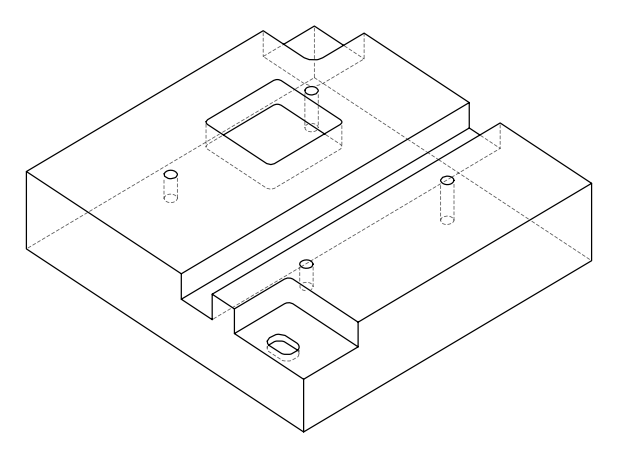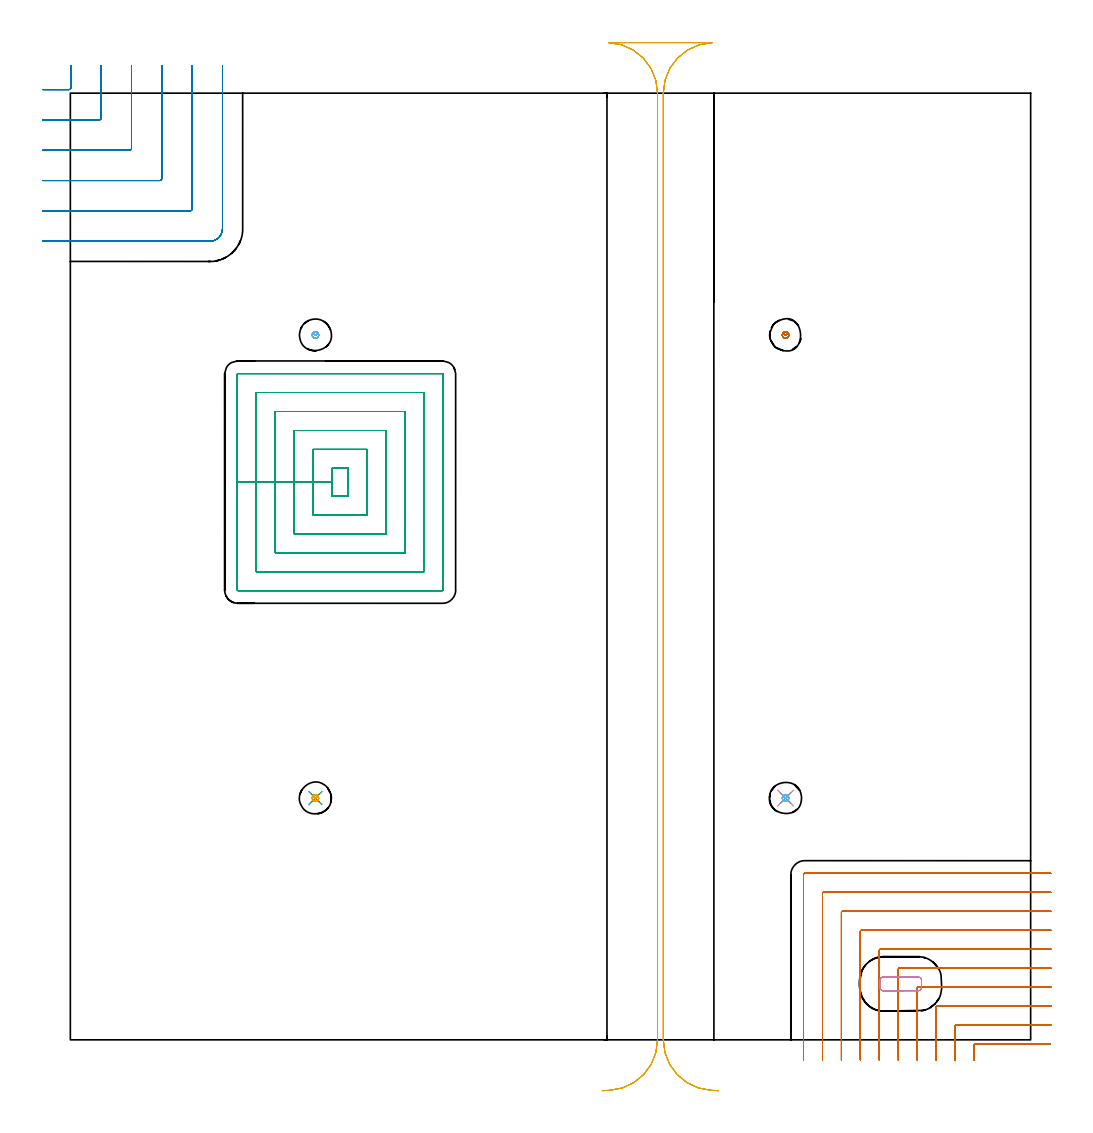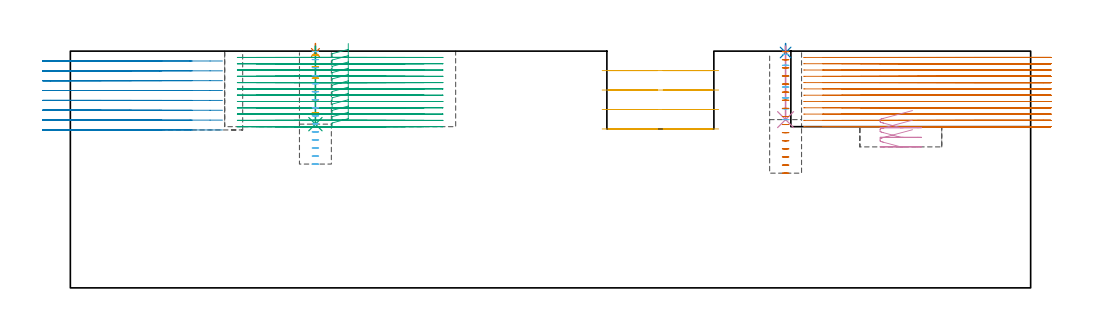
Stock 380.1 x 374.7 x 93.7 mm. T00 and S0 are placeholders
(PLAN: 13 operations, 7 tool changes, 75.9 min)
(1 SPOT_DRILL | STEP1POCKET | NXT0321_9005460120000 | 0.03 min | 2 mm3)
(2 SPOT_DRILL_1 | STEP1POCKET_1 | NXT0321_9005460120000 | 0.03 min | 3 mm3)
(3 DRILL_BLIND_HOLE_INTO_CENTER | STEP1POCKET | NXT0301_087 | 0.13 min | 2892 mm3)
(4 DRILL_BLIND_HOLE_INTO_CENTER_1 | STEP1POCKET_1 | NXT0301_087 | 0.12 min | 2704 mm3)
(5 MILL_ROUGH_BLIND_HOLE_CONTOUR | STEP1POCKET | NXT0201_010 | Spiral | 0.35 min | 704 mm3)
(6 MILL_ROUGH_BLIND_HOLE_CONTOUR_1 | STEP1POCKET_1 | NXT0201_010 | Spiral | 0.35 min | 670 mm3)
(7 MILL_CORNER_NOTCH_RECTANGULAR | CORNER_NOTCH_RECTANGULAR | NXT0201_010 | Follow Part, ap 2.5, ae 75% | 27.96 min | 201015 mm3)
(8 MILL_CORNER_NOTCH_RECTANGULAR_1 | CORNER_NOTCH_RECTANGULAR_1 | UGT0201_008 | Follow Part, ap 4, ae 75% | 8.82 min | 140619 mm3)
(9 MILL_RECTANGULAR_POCKET | POCKET_RECTANGULAR_STRAIGHT | NXT0201_010 | Follow Part, ap 2.5, ae 75% | 28.57 min | 261461 mm3)
(10 MILL_RECTANGULAR_POCKET_1 | POCKET_RECTANGULAR_STRAIGHT_1 | UGT0201_008 | Follow Part, ap 4, ae 75% | 0.58 min | 4961 mm3)
(11 MILL_RECTANGULAR_SLOT | SLOT_RECTANGULAR | UGT0201_019 | Follow Part, ap 10, ae 75% | 7.42 min | 488298 mm3)
(12 MILL_BLIND_HOLE_FROM_SOLID_MATERIAL | STEP1POCKET_2 | NXT0201_010 | Spiral | 0.75 min | 5485 mm3)
(13 MILL_BLIND_HOLE_FROM_SOLID_MATERIAL_1 | STEP1POCKET_3 | NXT0201_010 | Spiral | 0.8 min | 6001 mm3)
(TOOL NXT0321_9005460120000 | NC Spot Drill, 142deg, 12mm, Carbide, Uncoated | D12 PA142 FL30 Z2)
(TOOL NXT0301_087 | Carbide Drill 11.6mm [860.1-1160-058A1-MM 2214] | D11.6 PA140 FL72 Z2)
(TOOL NXT0201_010 | ENDMILL 10mm [2P460-1000-NA 1630] | D10 FL30 Z6)
(TOOL UGT0201_008 | End Mill 16 mm | D16 FL32 Z4)
(TOOL UGT0201_019 | End mill 40 mm | D40 FL63 Z6)
(OP 1 SPOT_DRILL)
G17 G21 G94 G90
T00 M6
G54
G17 G0 G90 X97. Y95.7 S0 M3
G43 Z103.7 H0
G94 G81 G98 Z93.158 F250. R96.7
G80
M5
M2
(OP 2 SPOT_DRILL_1)
G17 G21 G94 G90
T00 M6
G54
G17 G0 G90 X283.1 Y95.7 S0 M3
G43 Z103.7 H0
G94 G81 G98 Z93.158 F250. R96.7
G80
M5
M2
(OP 3 DRILL_BLIND_HOLE_INTO_CENTER)
G17 G21 G94 G90
T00 M6
G54
G17 G0 G90 X97. Y95.7 S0 M3
G43 Z103.7 H1
G94 G81 G98 Z64.8 F250. R95.7
G80
M5
M2
(OP 4 DRILL_BLIND_HOLE_INTO_CENTER_1)
G17 G21 G94 G90
T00 M6
G54
G17 G0 G90 X283.1 Y95.7 S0 M3
G43 Z103.7 H1
G94 G81 G98 Z66.6 F250. R95.7
G80
M5
M2
(OP 5 MILL_ROUGH_BLIND_HOLE_CONTOUR)
G17 G21 G94 G90
T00 M6
G54
G17 G0 G90 X97. Y95.7 S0 M3
G43 Z103.7 H1
Z92.143
G94 G3 X97.63 Y96.37 R0.631 F250.
X96.918 Y96.997 R0.67
X95.703 Y95.618 R1.3
X96.918 Y96.997 R-1.3
X96.31 Y96.308 R0.65
X97. Y95.7 R0.65
G0 Z87.586
G3 X97.63 Y96.37 R0.631
X96.918 Y96.997 R0.67
X95.703 Y95.618 R1.3
X96.918 Y96.997 R-1.3
X96.31 Y96.308 R0.65
X97. Y95.7 R0.65
G0 Z83.029
G3 X97.63 Y96.37 R0.631
X96.918 Y96.997 R0.67
X95.703 Y95.618 R1.3
X96.918 Y96.997 R-1.3
X96.31 Y96.308 R0.65
X97. Y95.7 R0.65
G0 Z78.471
G3 X97.63 Y96.37 R0.631
X96.918 Y96.997 R0.67
X95.703 Y95.618 R1.3
X96.918 Y96.997 R-1.3
X96.31 Y96.308 R0.65
X97. Y95.7 R0.65
G0 Z73.914
G3 X97.63 Y96.37 R0.631
X96.918 Y96.997 R0.67
X95.703 Y95.618 R1.3
X96.918 Y96.997 R-1.3
X96.31 Y96.308 R0.65
X97. Y95.7 R0.65
G0 Z69.357
G3 X97.63 Y96.37 R0.631
X96.918 Y96.997 R0.67
X95.703 Y95.618 R1.3
X96.918 Y96.997 R-1.3
X96.31 Y96.308 R0.65
X97. Y95.7 R0.65
G0 Z64.8
G3 X97.63 Y96.37 R0.631
X96.918 Y96.997 R0.67
X95.703 Y95.618 R1.3
X96.918 Y96.997 R-1.3
X96.31 Y96.308 R0.65
X97. Y95.7 R0.65
G0 Z103.7
M5
M2
(OP 6 MILL_ROUGH_BLIND_HOLE_CONTOUR_1)
G17 G21 G94 G90
T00 M6
G54
G17 G0 G90 X283.1 Y95.7 S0 M3
G43 Z103.7 H1
Z92.4
G94 G3 X283.73 Y96.37 R0.631 F250.
X283.018 Y96.997 R0.67
X281.803 Y95.618 R1.3
X283.018 Y96.997 R-1.3
X282.41 Y96.308 R0.65
X283.1 Y95.7 R0.65
G0 Z88.1
G3 X283.73 Y96.37 R0.631
X283.018 Y96.997 R0.67
X281.803 Y95.618 R1.3
X283.018 Y96.997 R-1.3
X282.41 Y96.308 R0.65
X283.1 Y95.7 R0.65
G0 Z83.8
G3 X283.73 Y96.37 R0.631
X283.018 Y96.997 R0.67
X281.803 Y95.618 R1.3
X283.018 Y96.997 R-1.3
X282.41 Y96.308 R0.65
X283.1 Y95.7 R0.65
G0 Z79.5
G3 X283.73 Y96.37 R0.631
X283.018 Y96.997 R0.67
X281.803 Y95.618 R1.3
X283.018 Y96.997 R-1.3
X282.41 Y96.308 R0.65
X283.1 Y95.7 R0.65
G0 Z75.2
G3 X283.73 Y96.37 R0.631
X283.018 Y96.997 R0.67
X281.803 Y95.618 R1.3
X283.018 Y96.997 R-1.3
X282.41 Y96.308 R0.65
X283.1 Y95.7 R0.65
G0 Z70.9
G3 X283.73 Y96.37 R0.631
X283.018 Y96.997 R0.67
X281.803 Y95.618 R1.3
X283.018 Y96.997 R-1.3
X282.41 Y96.308 R0.65
X283.1 Y95.7 R0.65
G0 Z66.6
G3 X283.73 Y96.37 R0.631
X283.018 Y96.997 R0.67
X281.803 Y95.618 R1.3
X283.018 Y96.997 R-1.3
X282.41 Y96.308 R0.65
X283.1 Y95.7 R0.65
G0 Z103.7
M5
M2
(OP 7 MILL_CORNER_NOTCH_RECTANGULAR)
G17 G21 G94 G90
T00 M6
G54
G17 G0 G90 X387.837 Y-1.6 S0 M3
G43 Z103.7 H1
Z91.208
G94 G1 X384.837 F250.
X358.195 F500.
G3 X357.7 Y-2.095 R0.5
G1 Y-5.
Y-8. F250.
G0 Z103.7
X388.1 Y5.9
Z91.208
G1 X385.1
X350.695 F500.
G3 X350.2 Y5.405 R0.5
G1 Y-5.
Y-8. F250.
G0 Z103.7
X388.1 Y13.4
Z91.208
G1 X385.1
X343.195 F500.
G3 X342.7 Y12.905 R0.5
G1 Y-5.
Y-8. F250.
G0 Z103.7
X388.1 Y20.9
Z91.208
G1 X385.1
X335.696 F500.
G3 X335.2 Y20.404 R0.5
G1 Y-5.
Y-8. F250.
G0 Z103.7
X388.1 Y28.4
Z91.208
G1 X385.1
X328.196 F500.
G3 X327.7 Y27.904 R0.5
G1 Y-5.
Y-8. F250.
G0 Z103.7
X388.1 Y35.9
Z91.208
G1 X385.1
X320.696 F500.
G3 X320.2 Y35.404 R0.5
G1 Y-5.
Y-8. F250.
G0 Z103.7
X388.1 Y43.4
Z91.208
G1 X385.1
X313.196 F500.
G3 X312.7 Y42.904 R0.5
G1 Y-5.
Y-8. F250.
G0 Z103.7
X388.1 Y50.9
Z91.208
G1 X385.1
X305.696 F500.
G3 X305.2 Y50.404 R0.5
G1 Y-5.
Y-8. F250.
G0 Z103.7
X388.1 Y58.4
Z91.208
G1 X385.1
X298.197 F500.
G3 X297.7 Y57.903 R0.5
G1 Y-5.
Y-8. F250.
G0 Z103.7
X388.1 Y65.9
Z91.208
G1 X385.1
X290.697 F500.
G3 X290.2 Y65.403 R0.5
G1 Y-5.
Y-8. F250.
G0 Z103.7
X387.837 Y-1.6
Z88.717
G1 X384.837
X358.195 F500.
G3 X357.7 Y-2.095 R0.5
G1 Y-5.
Y-8. F250.
G0 Z103.7
X388.1 Y5.9
Z88.717
G1 X385.1
X350.695 F500.
G3 X350.2 Y5.405 R0.5
G1 Y-5.
Y-8. F250.
G0 Z103.7
X388.1 Y13.4
Z88.717
G1 X385.1
X343.195 F500.
G3 X342.7 Y12.905 R0.5
G1 Y-5.
Y-8. F250.
G0 Z103.7
X388.1 Y20.9
Z88.717
G1 X385.1
X335.696 F500.
G3 X335.2 Y20.404 R0.5
G1 Y-5.
Y-8. F250.
G0 Z103.7
X388.1 Y28.4
Z88.717
G1 X385.1
X328.196 F500.
G3 X327.7 Y27.904 R0.5
G1 Y-5.
Y-8. F250.
G0 Z103.7
X388.1 Y35.9
Z88.717
G1 X385.1
X320.696 F500.
G3 X320.2 Y35.404 R0.5
G1 Y-5.
Y-8. F250.
G0 Z103.7
X388.1 Y43.4
Z88.717
G1 X385.1
X313.196 F500.
G3 X312.7 Y42.904 R0.5
G1 Y-5.
Y-8. F250.
G0 Z103.7
X388.1 Y50.9
Z88.717
G1 X385.1
X305.696 F500.
G3 X305.2 Y50.404 R0.5
G1 Y-5.
Y-8. F250.
G0 Z103.7
X388.1 Y58.4
Z88.717
G1 X385.1
X298.197 F500.
G3 X297.7 Y57.903 R0.5
G1 Y-5.
Y-8. F250.
G0 Z103.7
X388.1 Y65.9
Z88.717
G1 X385.1
X290.697 F500.
G3 X290.2 Y65.403 R0.5
G1 Y-5.
Y-8. F250.
G0 Z103.7
X387.837 Y-1.6
Z86.225
G1 X384.837
X358.195 F500.
G3 X357.7 Y-2.095 R0.5
G1 Y-5.
Y-8. F250.
G0 Z103.7
X388.1 Y5.9
Z86.225
G1 X385.1
X350.695 F500.
G3 X350.2 Y5.405 R0.5
G1 Y-5.
Y-8. F250.
G0 Z103.7
X388.1 Y13.4
Z86.225
G1 X385.1
X343.195 F500.
G3 X342.7 Y12.905 R0.5
G1 Y-5.
Y-8. F250.
G0 Z103.7
X388.1 Y20.9
Z86.225
G1 X385.1
X335.696 F500.
G3 X335.2 Y20.404 R0.5
G1 Y-5.
Y-8. F250.
G0 Z103.7
X388.1 Y28.4
Z86.225
G1 X385.1
X328.196 F500.
G3 X327.7 Y27.904 R0.5
G1 Y-5.
Y-8. F250.
G0 Z103.7
X388.1 Y35.9
Z86.225
G1 X385.1
X320.696 F500.
G3 X320.2 Y35.404 R0.5
G1 Y-5.
Y-8. F250.
G0 Z103.7
X388.1 Y43.4
Z86.225
G1 X385.1
X313.196 F500.
G3 X312.7 Y42.904 R0.5
G1 Y-5.
Y-8. F250.
G0 Z103.7
X388.1 Y50.9
Z86.225
G1 X385.1
X305.696 F500.
G3 X305.2 Y50.404 R0.5
G1 Y-5.
Y-8. F250.
G0 Z103.7
X388.1 Y58.4
Z86.225
G1 X385.1
X298.197 F500.
G3 X297.7 Y57.903 R0.5
G1 Y-5.
Y-8. F250.
G0 Z103.7
X388.1 Y65.9
Z86.225
G1 X385.1
X290.697 F500.
G3 X290.2 Y65.403 R0.5
G1 Y-5.
Y-8. F250.
G0 Z103.7
X387.837 Y-1.6
Z83.733
G1 X384.837
X358.195 F500.
G3 X357.7 Y-2.095 R0.5
G1 Y-5.
Y-8. F250.
G0 Z103.7
X388.1 Y5.9
Z83.733
G1 X385.1
X350.695 F500.
G3 X350.2 Y5.405 R0.5
G1 Y-5.
Y-8. F250.
G0 Z103.7
X388.1 Y13.4
Z83.733
G1 X385.1
X343.195 F500.
G3 X342.7 Y12.905 R0.5
G1 Y-5.
Y-8. F250.
G0 Z103.7
X388.1 Y20.9
Z83.733
G1 X385.1
X335.696 F500.
G3 X335.2 Y20.404 R0.5
G1 Y-5.
Y-8. F250.
G0 Z103.7
X388.1 Y28.4
Z83.733
G1 X385.1
X328.196 F500.
G3 X327.7 Y27.904 R0.5
G1 Y-5.
Y-8. F250.
G0 Z103.7
X388.1 Y35.9
Z83.733
G1 X385.1
X320.696 F500.
G3 X320.2 Y35.404 R0.5
G1 Y-5.
Y-8. F250.
G0 Z103.7
X388.1 Y43.4
Z83.733
G1 X385.1
X313.196 F500.
G3 X312.7 Y42.904 R0.5
G1 Y-5.
Y-8. F250.
G0 Z103.7
X388.1 Y50.9
Z83.733
G1 X385.1
X305.696 F500.
G3 X305.2 Y50.404 R0.5
G1 Y-5.
Y-8. F250.
G0 Z103.7
X388.1 Y58.4
Z83.733
G1 X385.1
X298.197 F500.
G3 X297.7 Y57.903 R0.5
G1 Y-5.
Y-8. F250.
G0 Z103.7
X388.1 Y65.9
Z83.733
G1 X385.1
X290.697 F500.
G3 X290.2 Y65.403 R0.5
G1 Y-5.
Y-8. F250.
G0 Z103.7
X387.837 Y-1.6
Z81.242
G1 X384.837
X358.195 F500.
G3 X357.7 Y-2.095 R0.5
G1 Y-5.
Y-8. F250.
G0 Z103.7
X388.1 Y5.9
Z81.242
G1 X385.1
X350.695 F500.
G3 X350.2 Y5.405 R0.5
G1 Y-5.
Y-8. F250.
G0 Z103.7
X388.1 Y13.4
Z81.242
G1 X385.1
X343.195 F500.
G3 X342.7 Y12.905 R0.5
G1 Y-5.
Y-8. F250.
G0 Z103.7
X388.1 Y20.9
Z81.242
G1 X385.1
X335.696 F500.
G3 X335.2 Y20.404 R0.5
G1 Y-5.
Y-8. F250.
G0 Z103.7
X388.1 Y28.4
Z81.242
G1 X385.1
X328.196 F500.
G3 X327.7 Y27.904 R0.5
G1 Y-5.
Y-8. F250.
G0 Z103.7
X388.1 Y35.9
Z81.242
G1 X385.1
X320.696 F500.
G3 X320.2 Y35.404 R0.5
G1 Y-5.
Y-8. F250.
G0 Z103.7
X388.1 Y43.4
Z81.242
G1 X385.1
X313.196 F500.
G3 X312.7 Y42.904 R0.5
G1 Y-5.
Y-8. F250.
G0 Z103.7
X388.1 Y50.9
Z81.242
G1 X385.1
X305.696 F500.
G3 X305.2 Y50.404 R0.5
G1 Y-5.
Y-8. F250.
G0 Z103.7
X388.1 Y58.4
Z81.242
G1 X385.1
X298.197 F500.
G3 X297.7 Y57.903 R0.5
G1 Y-5.
Y-8. F250.
G0 Z103.7
X388.1 Y65.9
Z81.242
G1 X385.1
X290.697 F500.
G3 X290.2 Y65.403 R0.5
G1 Y-5.
Y-8. F250.
G0 Z103.7
X387.837 Y-1.6
Z78.75
G1 X384.837
X358.195 F500.
G3 X357.7 Y-2.095 R0.5
G1 Y-5.
Y-8. F250.
G0 Z103.7
X388.1 Y5.9
Z78.75
G1 X385.1
X350.695 F500.
G3 X350.2 Y5.405 R0.5
G1 Y-5.
Y-8. F250.
G0 Z103.7
X388.1 Y13.4
Z78.75
G1 X385.1
X343.195 F500.
G3 X342.7 Y12.905 R0.5
G1 Y-5.
Y-8. F250.
G0 Z103.7
X388.1 Y20.9
Z78.75
G1 X385.1
X335.696 F500.
G3 X335.2 Y20.404 R0.5
G1 Y-5.
Y-8. F250.
G0 Z103.7
X388.1 Y28.4
Z78.75
G1 X385.1
X328.196 F500.
G3 X327.7 Y27.904 R0.5
G1 Y-5.
Y-8. F250.
G0 Z103.7
X388.1 Y35.9
Z78.75
G1 X385.1
X320.696 F500.
G3 X320.2 Y35.404 R0.5
G1 Y-5.
Y-8. F250.
G0 Z103.7
X388.1 Y43.4
Z78.75
G1 X385.1
X313.196 F500.
G3 X312.7 Y42.904 R0.5
G1 Y-5.
Y-8. F250.
G0 Z103.7
X388.1 Y50.9
Z78.75
G1 X385.1
X305.696 F500.
G3 X305.2 Y50.404 R0.5
G1 Y-5.
Y-8. F250.
G0 Z103.7
X388.1 Y58.4
Z78.75
G1 X385.1
X298.197 F500.
G3 X297.7 Y57.903 R0.5
G1 Y-5.
Y-8. F250.
G0 Z103.7
X388.1 Y65.9
Z78.75
G1 X385.1
X290.697 F500.
G3 X290.2 Y65.403 R0.5
G1 Y-5.
Y-8. F250.
G0 Z103.7
X387.837 Y-1.6
Z76.258
G1 X384.837
X358.195 F500.
G3 X357.7 Y-2.095 R0.5
G1 Y-5.
Y-8. F250.
G0 Z103.7
X388.1 Y5.9
Z76.258
G1 X385.1
X350.695 F500.
G3 X350.2 Y5.405 R0.5
G1 Y-5.
Y-8. F250.
G0 Z103.7
X388.1 Y13.4
Z76.258
G1 X385.1
X343.195 F500.
G3 X342.7 Y12.905 R0.5
G1 Y-5.
Y-8. F250.
G0 Z103.7
X388.1 Y20.9
Z76.258
G1 X385.1
X335.696 F500.
G3 X335.2 Y20.404 R0.5
G1 Y-5.
Y-8. F250.
G0 Z103.7
X388.1 Y28.4
Z76.258
G1 X385.1
X328.196 F500.
G3 X327.7 Y27.904 R0.5
G1 Y-5.
Y-8. F250.
G0 Z103.7
X388.1 Y35.9
Z76.258
G1 X385.1
X320.696 F500.
G3 X320.2 Y35.404 R0.5
G1 Y-5.
Y-8. F250.
G0 Z103.7
X388.1 Y43.4
Z76.258
G1 X385.1
X313.196 F500.
G3 X312.7 Y42.904 R0.5
G1 Y-5.
Y-8. F250.
G0 Z103.7
X388.1 Y50.9
Z76.258
G1 X385.1
X305.696 F500.
G3 X305.2 Y50.404 R0.5
G1 Y-5.
Y-8. F250.
G0 Z103.7
X388.1 Y58.4
Z76.258
G1 X385.1
X298.197 F500.
G3 X297.7 Y57.903 R0.5
G1 Y-5.
Y-8. F250.
G0 Z103.7
X388.1 Y65.9
Z76.258
G1 X385.1
X290.697 F500.
G3 X290.2 Y65.403 R0.5
G1 Y-5.
Y-8. F250.
G0 Z103.7
X387.837 Y-1.6
Z73.767
G1 X384.837
X358.195 F500.
G3 X357.7 Y-2.095 R0.5
G1 Y-5.
Y-8. F250.
G0 Z103.7
X388.1 Y5.9
Z73.767
G1 X385.1
X350.695 F500.
G3 X350.2 Y5.405 R0.5
G1 Y-5.
Y-8. F250.
G0 Z103.7
X388.1 Y13.4
Z73.767
G1 X385.1
X343.195 F500.
G3 X342.7 Y12.905 R0.5
G1 Y-5.
Y-8. F250.
G0 Z103.7
X388.1 Y20.9
Z73.767
G1 X385.1
X335.696 F500.
G3 X335.2 Y20.404 R0.5
G1 Y-5.
Y-8. F250.
G0 Z103.7
X388.1 Y28.4
Z73.767
G1 X385.1
X328.196 F500.
G3 X327.7 Y27.904 R0.5
G1 Y-5.
Y-8. F250.
G0 Z103.7
X388.1 Y35.9
Z73.767
G1 X385.1
X320.696 F500.
G3 X320.2 Y35.404 R0.5
G1 Y-5.
Y-8. F250.
G0 Z103.7
X388.1 Y43.4
Z73.767
G1 X385.1
X313.196 F500.
G3 X312.7 Y42.904 R0.5
G1 Y-5.
Y-8. F250.
G0 Z103.7
X388.1 Y50.9
Z73.767
G1 X385.1
X305.696 F500.
G3 X305.2 Y50.404 R0.5
G1 Y-5.
Y-8. F250.
G0 Z103.7
X388.1 Y58.4
Z73.767
G1 X385.1
X298.197 F500.
G3 X297.7 Y57.903 R0.5
G1 Y-5.
Y-8. F250.
G0 Z103.7
X388.1 Y65.9
Z73.767
G1 X385.1
X290.697 F500.
G3 X290.2 Y65.403 R0.5
G1 Y-5.
Y-8. F250.
G0 Z103.7
X387.837 Y-1.6
Z71.275
G1 X384.837
X358.195 F500.
G3 X357.7 Y-2.095 R0.5
G1 Y-5.
Y-8. F250.
G0 Z103.7
X388.1 Y5.9
Z71.275
G1 X385.1
X350.695 F500.
G3 X350.2 Y5.405 R0.5
G1 Y-5.
Y-8. F250.
G0 Z103.7
X388.1 Y13.4
Z71.275
G1 X385.1
X343.195 F500.
G3 X342.7 Y12.905 R0.5
G1 Y-5.
Y-8. F250.
G0 Z103.7
X388.1 Y20.9
Z71.275
G1 X385.1
X335.696 F500.
G3 X335.2 Y20.404 R0.5
G1 Y-5.
Y-8. F250.
G0 Z103.7
X388.1 Y28.4
Z71.275
G1 X385.1
X328.196 F500.
G3 X327.7 Y27.904 R0.5
G1 Y-5.
Y-8. F250.
G0 Z103.7
X388.1 Y35.9
Z71.275
G1 X385.1
X320.696 F500.
G3 X320.2 Y35.404 R0.5
G1 Y-5.
Y-8. F250.
G0 Z103.7
X388.1 Y43.4
Z71.275
G1 X385.1
X313.196 F500.
G3 X312.7 Y42.904 R0.5
G1 Y-5.
Y-8. F250.
G0 Z103.7
X388.1 Y50.9
Z71.275
G1 X385.1
X305.696 F500.
G3 X305.2 Y50.404 R0.5
G1 Y-5.
Y-8. F250.
G0 Z103.7
X388.1 Y58.4
Z71.275
G1 X385.1
X298.197 F500.
G3 X297.7 Y57.903 R0.5
G1 Y-5.
Y-8. F250.
G0 Z103.7
X388.1 Y65.9
Z71.275
G1 X385.1
X290.697 F500.
G3 X290.2 Y65.403 R0.5
G1 Y-5.
Y-8. F250.
G0 Z103.7
X387.837 Y-1.6
Z68.783
G1 X384.837
X358.195 F500.
G3 X357.7 Y-2.095 R0.5
G1 Y-5.
Y-8. F250.
G0 Z103.7
X388.1 Y5.9
Z68.783
G1 X385.1
X350.695 F500.
G3 X350.2 Y5.405 R0.5
G1 Y-5.
Y-8. F250.
G0 Z103.7
X388.1 Y13.4
Z68.783
G1 X385.1
X343.195 F500.
G3 X342.7 Y12.905 R0.5
G1 Y-5.
Y-8. F250.
G0 Z103.7
X388.1 Y20.9
Z68.783
G1 X385.1
X335.696 F500.
G3 X335.2 Y20.404 R0.5
G1 Y-5.
Y-8. F250.
G0 Z103.7
X388.1 Y28.4
Z68.783
G1 X385.1
X328.196 F500.
G3 X327.7 Y27.904 R0.5
G1 Y-5.
Y-8. F250.
G0 Z103.7
X388.1 Y35.9
Z68.783
G1 X385.1
X320.696 F500.
G3 X320.2 Y35.404 R0.5
G1 Y-5.
Y-8. F250.
G0 Z103.7
X388.1 Y43.4
Z68.783
G1 X385.1
X313.196 F500.
G3 X312.7 Y42.904 R0.5
G1 Y-5.
Y-8. F250.
G0 Z103.7
X388.1 Y50.9
Z68.783
G1 X385.1
X305.696 F500.
G3 X305.2 Y50.404 R0.5
G1 Y-5.
Y-8. F250.
G0 Z103.7
X388.1 Y58.4
Z68.783
G1 X385.1
X298.197 F500.
G3 X297.7 Y57.903 R0.5
G1 Y-5.
Y-8. F250.
G0 Z103.7
X388.1 Y65.9
Z68.783
G1 X385.1
X290.697 F500.
G3 X290.2 Y65.403 R0.5
G1 Y-5.
Y-8. F250.
G0 Z103.7
X387.837 Y-1.6
Z66.292
G1 X384.837
X358.195 F500.
G3 X357.7 Y-2.095 R0.5
G1 Y-5.
Y-8. F250.
G0 Z103.7
X388.1 Y5.9
Z66.292
G1 X385.1
X350.695 F500.
G3 X350.2 Y5.405 R0.5
G1 Y-5.
Y-8. F250.
G0 Z103.7
X388.1 Y13.4
Z66.292
G1 X385.1
X343.195 F500.
G3 X342.7 Y12.905 R0.5
G1 Y-5.
Y-8. F250.
G0 Z103.7
X388.1 Y20.9
Z66.292
G1 X385.1
X335.696 F500.
G3 X335.2 Y20.404 R0.5
G1 Y-5.
Y-8. F250.
G0 Z103.7
X388.1 Y28.4
Z66.292
G1 X385.1
X328.196 F500.
G3 X327.7 Y27.904 R0.5
G1 Y-5.
Y-8. F250.
G0 Z103.7
X388.1 Y35.9
Z66.292
G1 X385.1
X320.696 F500.
G3 X320.2 Y35.404 R0.5
G1 Y-5.
Y-8. F250.
G0 Z103.7
X388.1 Y43.4
Z66.292
G1 X385.1
X313.196 F500.
G3 X312.7 Y42.904 R0.5
G1 Y-5.
Y-8. F250.
G0 Z103.7
X388.1 Y50.9
Z66.292
G1 X385.1
X305.696 F500.
G3 X305.2 Y50.404 R0.5
G1 Y-5.
Y-8. F250.
G0 Z103.7
X388.1 Y58.4
Z66.292
G1 X385.1
X298.197 F500.
G3 X297.7 Y57.903 R0.5
G1 Y-5.
Y-8. F250.
G0 Z103.7
X388.1 Y65.9
Z66.292
G1 X385.1
X290.697 F500.
G3 X290.2 Y65.403 R0.5
G1 Y-5.
Y-8. F250.
G0 Z103.7
X387.837 Y-1.6
Z63.8
G1 X384.837
X358.195 F500.
G3 X357.7 Y-2.095 R0.5
G1 Y-5.
Y-8. F250.
G0 Z103.7
X388.1 Y5.9
Z63.8
G1 X385.1
X350.695 F500.
G3 X350.2 Y5.405 R0.5
G1 Y-5.
Y-8. F250.
G0 Z103.7
X388.1 Y13.4
Z63.8
G1 X385.1
X343.195 F500.
G3 X342.7 Y12.905 R0.5
G1 Y-5.
Y-8. F250.
G0 Z103.7
X388.1 Y20.9
Z63.8
G1 X385.1
X335.696 F500.
G3 X335.2 Y20.404 R0.5
G1 Y-5.
Y-8. F250.
G0 Z103.7
X388.1 Y28.4
Z63.8
G1 X385.1
X328.196 F500.
G3 X327.7 Y27.904 R0.5
G1 Y-5.
Y-8. F250.
G0 Z103.7
X388.1 Y35.9
Z63.8
G1 X385.1
X320.696 F500.
G3 X320.2 Y35.404 R0.5
G1 Y-5.
Y-8. F250.
G0 Z103.7
X388.1 Y43.4
Z63.8
G1 X385.1
X313.196 F500.
G3 X312.7 Y42.904 R0.5
G1 Y-5.
Y-8. F250.
G0 Z103.7
X388.1 Y50.9
Z63.8
G1 X385.1
X305.696 F500.
G3 X305.2 Y50.404 R0.5
G1 Y-5.
Y-8. F250.
G0 Z103.7
X388.1 Y58.4
Z63.8
G1 X385.1
X298.197 F500.
G3 X297.7 Y57.903 R0.5
G1 Y-5.
Y-8. F250.
G0 Z103.7
X388.1 Y65.9
Z63.8
G1 X385.1
X290.697 F500.
G3 X290.2 Y65.403 R0.5
G1 Y-5.
Y-8. F250.
G0 Z103.7
M5
M2
(OP 8 MILL_CORNER_NOTCH_RECTANGULAR_1)
G17 G21 G94 G90
T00 M6
G54
G17 G0 G90 X-10.877 Y376.1 S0 M3
G43 Z103.7 H0
Z89.8
G94 G1 X-7.877 F250.
X-0.595 F500.
G3 X0.2 Y376.895 R0.8
G1 Y382.7
Y385.7 F250.
G0 Z103.7
X-11. Y364.1
Z89.8
G1 X-8.
X11.405 F500.
G3 X12.2 Y364.895 R0.8
G1 Y382.7
Y385.7 F250.
G0 Z103.7
X-11. Y352.1
Z89.8
G1 X-8.
X23.405 F500.
G3 X24.2 Y352.895 R0.8
G1 Y382.7
Y385.7 F250.
G0 Z103.7
X-11. Y340.1
Z89.8
G1 X-8.
X35.404 F500.
G3 X36.2 Y340.896 R0.8
G1 Y382.7
Y385.7 F250.
G0 Z103.7
X-11. Y328.1
Z89.8
G1 X-8.
X47.404 F500.
G3 X48.2 Y328.896 R0.8
G1 Y382.7
Y385.7 F250.
G0 Z103.7
X-11. Y316.1
Z89.8
G1 X-8.
X55.3 F500.
G3 X60.2 Y321. R4.9
G1 Y382.7
Y385.7 F250.
G0 Z103.7
X-10.877 Y376.1
Z85.9
G1 X-7.877
X-0.595 F500.
G3 X0.2 Y376.895 R0.8
G1 Y382.7
Y385.7 F250.
G0 Z103.7
X-11. Y364.1
Z85.9
G1 X-8.
X11.405 F500.
G3 X12.2 Y364.895 R0.8
G1 Y382.7
Y385.7 F250.
G0 Z103.7
X-11. Y352.1
Z85.9
G1 X-8.
X23.405 F500.
G3 X24.2 Y352.895 R0.8
G1 Y382.7
Y385.7 F250.
G0 Z103.7
X-11. Y340.1
Z85.9
G1 X-8.
X35.404 F500.
G3 X36.2 Y340.896 R0.8
G1 Y382.7
Y385.7 F250.
G0 Z103.7
X-11. Y328.1
Z85.9
G1 X-8.
X47.404 F500.
G3 X48.2 Y328.896 R0.8
G1 Y382.7
Y385.7 F250.
G0 Z103.7
X-11. Y316.1
Z85.9
G1 X-8.
X55.3 F500.
G3 X60.2 Y321. R4.9
G1 Y382.7
Y385.7 F250.
G0 Z103.7
X-10.877 Y376.1
Z82.
G1 X-7.877
X-0.595 F500.
G3 X0.2 Y376.895 R0.8
G1 Y382.7
Y385.7 F250.
G0 Z103.7
X-11. Y364.1
Z82.
G1 X-8.
X11.405 F500.
G3 X12.2 Y364.895 R0.8
G1 Y382.7
Y385.7 F250.
G0 Z103.7
X-11. Y352.1
Z82.
G1 X-8.
X23.405 F500.
G3 X24.2 Y352.895 R0.8
G1 Y382.7
Y385.7 F250.
G0 Z103.7
X-11. Y340.1
Z82.
G1 X-8.
X35.404 F500.
G3 X36.2 Y340.896 R0.8
G1 Y382.7
Y385.7 F250.
G0 Z103.7
X-11. Y328.1
Z82.
G1 X-8.
X47.404 F500.
G3 X48.2 Y328.896 R0.8
G1 Y382.7
Y385.7 F250.
G0 Z103.7
X-11. Y316.1
Z82.
G1 X-8.
X55.3 F500.
G3 X60.2 Y321. R4.9
G1 Y382.7
Y385.7 F250.
G0 Z103.7
X-10.877 Y376.1
Z78.1
G1 X-7.877
X-0.595 F500.
G3 X0.2 Y376.895 R0.8
G1 Y382.7
Y385.7 F250.
G0 Z103.7
X-11. Y364.1
Z78.1
G1 X-8.
X11.405 F500.
G3 X12.2 Y364.895 R0.8
G1 Y382.7
Y385.7 F250.
G0 Z103.7
X-11. Y352.1
Z78.1
G1 X-8.
X23.405 F500.
G3 X24.2 Y352.895 R0.8
G1 Y382.7
Y385.7 F250.
G0 Z103.7
X-11. Y340.1
Z78.1
G1 X-8.
X35.404 F500.
G3 X36.2 Y340.896 R0.8
G1 Y382.7
Y385.7 F250.
G0 Z103.7
X-11. Y328.1
Z78.1
G1 X-8.
X47.404 F500.
G3 X48.2 Y328.896 R0.8
G1 Y382.7
Y385.7 F250.
G0 Z103.7
X-11. Y316.1
Z78.1
G1 X-8.
X55.3 F500.
G3 X60.2 Y321. R4.9
G1 Y382.7
Y385.7 F250.
G0 Z103.7
X-10.877 Y376.1
Z74.2
G1 X-7.877
X-0.595 F500.
G3 X0.2 Y376.895 R0.8
G1 Y382.7
Y385.7 F250.
G0 Z103.7
X-11. Y364.1
Z74.2
G1 X-8.
X11.405 F500.
G3 X12.2 Y364.895 R0.8
G1 Y382.7
Y385.7 F250.
G0 Z103.7
X-11. Y352.1
Z74.2
G1 X-8.
X23.405 F500.
G3 X24.2 Y352.895 R0.8
G1 Y382.7
Y385.7 F250.
G0 Z103.7
X-11. Y340.1
Z74.2
G1 X-8.
X35.404 F500.
G3 X36.2 Y340.896 R0.8
G1 Y382.7
Y385.7 F250.
G0 Z103.7
X-11. Y328.1
Z74.2
G1 X-8.
X47.404 F500.
G3 X48.2 Y328.896 R0.8
G1 Y382.7
Y385.7 F250.
G0 Z103.7
X-11. Y316.1
Z74.2
G1 X-8.
X55.3 F500.
G3 X60.2 Y321. R4.9
G1 Y382.7
Y385.7 F250.
G0 Z103.7
X-10.877 Y376.1
Z70.3
G1 X-7.877
X-0.595 F500.
G3 X0.2 Y376.895 R0.8
G1 Y382.7
Y385.7 F250.
G0 Z103.7
X-11. Y364.1
Z70.3
G1 X-8.
X11.405 F500.
G3 X12.2 Y364.895 R0.8
G1 Y382.7
Y385.7 F250.
G0 Z103.7
X-11. Y352.1
Z70.3
G1 X-8.
X23.405 F500.
G3 X24.2 Y352.895 R0.8
G1 Y382.7
Y385.7 F250.
G0 Z103.7
X-11. Y340.1
Z70.3
G1 X-8.
X35.404 F500.
G3 X36.2 Y340.896 R0.8
G1 Y382.7
Y385.7 F250.
G0 Z103.7
X-11. Y328.1
Z70.3
G1 X-8.
X47.404 F500.
G3 X48.2 Y328.896 R0.8
G1 Y382.7
Y385.7 F250.
G0 Z103.7
X-11. Y316.1
Z70.3
G1 X-8.
X55.3 F500.
G3 X60.2 Y321. R4.9
G1 Y382.7
Y385.7 F250.
G0 Z103.7
X-10.877 Y376.1
Z66.4
G1 X-7.877
X-0.595 F500.
G3 X0.2 Y376.895 R0.8
G1 Y382.7
Y385.7 F250.
G0 Z103.7
X-11. Y364.1
Z66.4
G1 X-8.
X11.405 F500.
G3 X12.2 Y364.895 R0.8
G1 Y382.7
Y385.7 F250.
G0 Z103.7
X-11. Y352.1
Z66.4
G1 X-8.
X23.405 F500.
G3 X24.2 Y352.895 R0.8
G1 Y382.7
Y385.7 F250.
G0 Z103.7
X-11. Y340.1
Z66.4
G1 X-8.
X35.404 F500.
G3 X36.2 Y340.896 R0.8
G1 Y382.7
Y385.7 F250.
G0 Z103.7
X-11. Y328.1
Z66.4
G1 X-8.
X47.404 F500.
G3 X48.2 Y328.896 R0.8
G1 Y382.7
Y385.7 F250.
G0 Z103.7
X-11. Y316.1
Z66.4
G1 X-8.
X55.3 F500.
G3 X60.2 Y321. R4.9
G1 Y382.7
Y385.7 F250.
G0 Z103.7
X-10.877 Y376.1
Z62.5
G1 X-7.877
X-0.595 F500.
G3 X0.2 Y376.895 R0.8
G1 Y382.7
Y385.7 F250.
G0 Z103.7
X-11. Y364.1
Z62.5
G1 X-8.
X11.405 F500.
G3 X12.2 Y364.895 R0.8
G1 Y382.7
Y385.7 F250.
G0 Z103.7
X-11. Y352.1
Z62.5
G1 X-8.
X23.405 F500.
G3 X24.2 Y352.895 R0.8
G1 Y382.7
Y385.7 F250.
G0 Z103.7
X-11. Y340.1
Z62.5
G1 X-8.
X35.404 F500.
G3 X36.2 Y340.896 R0.8
G1 Y382.7
Y385.7 F250.
G0 Z103.7
X-11. Y328.1
Z62.5
G1 X-8.
X47.404 F500.
G3 X48.2 Y328.896 R0.8
G1 Y382.7
Y385.7 F250.
G0 Z103.7
X-11. Y316.1
Z62.5
G1 X-8.
X55.3 F500.
G3 X60.2 Y321. R4.9
G1 Y382.7
Y385.7 F250.
G0 Z103.7
M5
M2
(OP 9 MILL_RECTANGULAR_POCKET)
G17 G21 G94 G90
T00 M6
G54
G17 G0 G90 X110. Y217.555 S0 M3
G43 Z103.7 H1
Z96.7
G94 G1 Y226.2 Z94.383 F250.
X103.6 Z92.669
Y220.75 Z91.208
Y215.3 F500.
X110.
Y226.2
X103.6
Y220.75
X96.1
Y207.8
X117.5
Y233.7
X96.1
Y220.75
X88.6
Y200.3
X125.
Y241.2
X88.6
Y220.75
X81.1
Y192.8
X132.5
Y248.7
X81.1
Y220.75
X73.6
Y185.3
X140.
Y256.2
X73.6
Y220.75
X66.1
Y178.
G3 X66.3 Y177.8 R0.2
G1 X147.3
G3 X147.5 Y178. R0.2
G1 Y263.5
G3 X147.3 Y263.7 R0.2
G1 X66.3
G3 X66.1 Y263.5 R0.2
G1 Y220.75
Y219.75
G0 X110. Y217.555 Z94.208
G1 Y226.2 Z91.892 F250.
X103.6 Z90.177
Y220.75 Z88.717
Y215.3 F500.
X110.
Y226.2
X103.6
Y220.75
X96.1
Y207.8
X117.5
Y233.7
X96.1
Y220.75
X88.6
Y200.3
X125.
Y241.2
X88.6
Y220.75
X81.1
Y192.8
X132.5
Y248.7
X81.1
Y220.75
X73.6
Y185.3
X140.
Y256.2
X73.6
Y220.75
X66.1
Y178.
G3 X66.3 Y177.8 R0.2
G1 X147.3
G3 X147.5 Y178. R0.2
G1 Y263.5
G3 X147.3 Y263.7 R0.2
G1 X66.3
G3 X66.1 Y263.5 R0.2
G1 Y220.75
Y219.75
G0 X110. Y217.555 Z91.717
G1 Y226.2 Z89.4 F250.
X103.6 Z87.685
Y220.75 Z86.225
Y215.3 F500.
X110.
Y226.2
X103.6
Y220.75
X96.1
Y207.8
X117.5
Y233.7
X96.1
Y220.75
X88.6
Y200.3
X125.
Y241.2
X88.6
Y220.75
X81.1
Y192.8
X132.5
Y248.7
X81.1
Y220.75
X73.6
Y185.3
X140.
Y256.2
X73.6
Y220.75
X66.1
Y178.
G3 X66.3 Y177.8 R0.2
G1 X147.3
G3 X147.5 Y178. R0.2
G1 Y263.5
G3 X147.3 Y263.7 R0.2
G1 X66.3
G3 X66.1 Y263.5 R0.2
G1 Y220.75
Y219.75
G0 X110. Y217.555 Z89.225
G1 Y226.2 Z86.908 F250.
X103.6 Z85.194
Y220.75 Z83.733
Y215.3 F500.
X110.
Y226.2
X103.6
Y220.75
X96.1
Y207.8
X117.5
Y233.7
X96.1
Y220.75
X88.6
Y200.3
X125.
Y241.2
X88.6
Y220.75
X81.1
Y192.8
X132.5
Y248.7
X81.1
Y220.75
X73.6
Y185.3
X140.
Y256.2
X73.6
Y220.75
X66.1
Y178.
G3 X66.3 Y177.8 R0.2
G1 X147.3
G3 X147.5 Y178. R0.2
G1 Y263.5
G3 X147.3 Y263.7 R0.2
G1 X66.3
G3 X66.1 Y263.5 R0.2
G1 Y220.75
Y219.75
G0 X110. Y217.555 Z86.733
G1 Y226.2 Z84.417 F250.
X103.6 Z82.702
Y220.75 Z81.242
Y215.3 F500.
X110.
Y226.2
X103.6
Y220.75
X96.1
Y207.8
X117.5
Y233.7
X96.1
Y220.75
X88.6
Y200.3
X125.
Y241.2
X88.6
Y220.75
X81.1
Y192.8
X132.5
Y248.7
X81.1
Y220.75
X73.6
Y185.3
X140.
Y256.2
X73.6
Y220.75
X66.1
Y178.
G3 X66.3 Y177.8 R0.2
G1 X147.3
G3 X147.5 Y178. R0.2
G1 Y263.5
G3 X147.3 Y263.7 R0.2
G1 X66.3
G3 X66.1 Y263.5 R0.2
G1 Y220.75
Y219.75
G0 X110. Y217.555 Z84.242
G1 Y226.2 Z81.925 F250.
X103.6 Z80.21
Y220.75 Z78.75
Y215.3 F500.
X110.
Y226.2
X103.6
Y220.75
X96.1
Y207.8
X117.5
Y233.7
X96.1
Y220.75
X88.6
Y200.3
X125.
Y241.2
X88.6
Y220.75
X81.1
Y192.8
X132.5
Y248.7
X81.1
Y220.75
X73.6
Y185.3
X140.
Y256.2
X73.6
Y220.75
X66.1
Y178.
G3 X66.3 Y177.8 R0.2
G1 X147.3
G3 X147.5 Y178. R0.2
G1 Y263.5
G3 X147.3 Y263.7 R0.2
G1 X66.3
G3 X66.1 Y263.5 R0.2
G1 Y220.75
Y219.75
G0 X110. Y217.555 Z81.75
G1 Y226.2 Z79.433 F250.
X103.6 Z77.719
Y220.75 Z76.258
Y215.3 F500.
X110.
Y226.2
X103.6
Y220.75
X96.1
Y207.8
X117.5
Y233.7
X96.1
Y220.75
X88.6
Y200.3
X125.
Y241.2
X88.6
Y220.75
X81.1
Y192.8
X132.5
Y248.7
X81.1
Y220.75
X73.6
Y185.3
X140.
Y256.2
X73.6
Y220.75
X66.1
Y178.
G3 X66.3 Y177.8 R0.2
G1 X147.3
G3 X147.5 Y178. R0.2
G1 Y263.5
G3 X147.3 Y263.7 R0.2
G1 X66.3
G3 X66.1 Y263.5 R0.2
G1 Y220.75
Y219.75
G0 X110. Y217.555 Z79.258
G1 Y226.2 Z76.942 F250.
X103.6 Z75.227
Y220.75 Z73.767
Y215.3 F500.
X110.
Y226.2
X103.6
Y220.75
X96.1
Y207.8
X117.5
Y233.7
X96.1
Y220.75
X88.6
Y200.3
X125.
Y241.2
X88.6
Y220.75
X81.1
Y192.8
X132.5
Y248.7
X81.1
Y220.75
X73.6
Y185.3
X140.
Y256.2
X73.6
Y220.75
X66.1
Y178.
G3 X66.3 Y177.8 R0.2
G1 X147.3
G3 X147.5 Y178. R0.2
G1 Y263.5
G3 X147.3 Y263.7 R0.2
G1 X66.3
G3 X66.1 Y263.5 R0.2
G1 Y220.75
Y219.75
G0 X110. Y217.555 Z76.767
G1 Y226.2 Z74.45 F250.
X103.6 Z72.735
Y220.75 Z71.275
Y215.3 F500.
X110.
Y226.2
X103.6
Y220.75
X96.1
Y207.8
X117.5
Y233.7
X96.1
Y220.75
X88.6
Y200.3
X125.
Y241.2
X88.6
Y220.75
X81.1
Y192.8
X132.5
Y248.7
X81.1
Y220.75
X73.6
Y185.3
X140.
Y256.2
X73.6
Y220.75
X66.1
Y178.
G3 X66.3 Y177.8 R0.2
G1 X147.3
G3 X147.5 Y178. R0.2
G1 Y263.5
G3 X147.3 Y263.7 R0.2
G1 X66.3
G3 X66.1 Y263.5 R0.2
G1 Y220.75
Y219.75
G0 X110. Y217.555 Z74.275
G1 Y226.2 Z71.959 F250.
X103.6 Z70.244
Y220.75 Z68.783
Y215.3 F500.
X110.
Y226.2
X103.6
Y220.75
X96.1
Y207.8
X117.5
Y233.7
X96.1
Y220.75
X88.6
Y200.3
X125.
Y241.2
X88.6
Y220.75
X81.1
Y192.8
X132.5
Y248.7
X81.1
Y220.75
X73.6
Y185.3
X140.
Y256.2
X73.6
Y220.75
X66.1
Y178.
G3 X66.3 Y177.8 R0.2
G1 X147.3
G3 X147.5 Y178. R0.2
G1 Y263.5
G3 X147.3 Y263.7 R0.2
G1 X66.3
G3 X66.1 Y263.5 R0.2
G1 Y220.75
Y219.75
G0 X110. Y217.555 Z71.783
G1 Y226.2 Z69.467 F250.
X103.6 Z67.752
Y220.75 Z66.292
Y215.3 F500.
X110.
Y226.2
X103.6
Y220.75
X96.1
Y207.8
X117.5
Y233.7
X96.1
Y220.75
X88.6
Y200.3
X125.
Y241.2
X88.6
Y220.75
X81.1
Y192.8
X132.5
Y248.7
X81.1
Y220.75
X73.6
Y185.3
X140.
Y256.2
X73.6
Y220.75
X66.1
Y178.
G3 X66.3 Y177.8 R0.2
G1 X147.3
G3 X147.5 Y178. R0.2
G1 Y263.5
G3 X147.3 Y263.7 R0.2
G1 X66.3
G3 X66.1 Y263.5 R0.2
G1 Y220.75
Y219.75
G0 X110. Y217.555 Z69.292
G1 Y226.2 Z66.975 F250.
X103.6 Z65.26
Y220.75 Z63.8
Y215.3 F500.
X110.
Y226.2
X103.6
Y220.75
X96.1
Y207.8
X117.5
Y233.7
X96.1
Y220.75
X88.6
Y200.3
X125.
Y241.2
X88.6
Y220.75
X81.1
Y192.8
X132.5
Y248.7
X81.1
Y220.75
X73.6
Y185.3
X140.
Y256.2
X73.6
Y220.75
X66.1
Y178.
G3 X66.3 Y177.8 R0.2
G1 X147.3
G3 X147.5 Y178. R0.2
G1 Y263.5
G3 X147.3 Y263.7 R0.2
G1 X66.3
G3 X66.1 Y263.5 R0.2
G1 Y220.75
Y219.75
G0 Z103.7
M5
M2
(OP 10 MILL_RECTANGULAR_POCKET_1)
G17 G21 G94 G90
T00 M6
G54
G17 G0 G90 X333.336 Y24.9 S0 M3
G43 Z103.7 H0
Z70.17
G94 G1 X321.9 Z67.106 F250.
X321.782 Z67.074
X321.461 Y24.835 Z66.986
X321.164 Y24.697 Z66.898
X320.907 Y24.493 Z66.811
X320.703 Y24.236 Z66.723
X320.565 Y23.939 Z66.635
X320.5 Y23.618 Z66.547
Y20.682 Z65.76
X320.565 Y20.361 Z65.673
X320.703 Y20.064 Z65.585
X320.907 Y19.807 Z65.497
X321.164 Y19.603 Z65.409
X321.461 Y19.465 Z65.322
X321.782 Y19.4 Z65.234
X321.9 Z65.202
X328.7 Z63.38
X335.5 F500.
G3 X336.9 Y20.8 R1.4
G1 Y23.5
G3 X335.5 Y24.9 R1.4
G1 X321.9
G3 X320.5 Y23.5 R1.4
G1 Y20.8
G3 X321.9 Y19.4 R1.4
G1 X328.7
X329.7
G0 X333.336 Y24.9 Z66.38
G1 X321.9 Z63.316 F250.
X321.782 Z63.284
X321.461 Y24.835 Z63.196
X321.164 Y24.697 Z63.108
X320.907 Y24.493 Z63.021
X320.703 Y24.236 Z62.933
X320.565 Y23.939 Z62.845
X320.5 Y23.618 Z62.757
Y20.682 Z61.97
X320.565 Y20.361 Z61.883
X320.703 Y20.064 Z61.795
X320.907 Y19.807 Z61.707
X321.164 Y19.603 Z61.619
X321.461 Y19.465 Z61.532
X321.782 Y19.4 Z61.444
X321.9 Z61.412
X328.7 Z59.59
X335.5 F500.
G3 X336.9 Y20.8 R1.4
G1 Y23.5
G3 X335.5 Y24.9 R1.4
G1 X321.9
G3 X320.5 Y23.5 R1.4
G1 Y20.8
G3 X321.9 Y19.4 R1.4
G1 X328.7
X329.7
G0 X333.336 Y24.9 Z62.59
G1 X321.9 Z59.526 F250.
X321.782 Z59.494
X321.461 Y24.835 Z59.406
X321.164 Y24.697 Z59.318
X320.907 Y24.493 Z59.231
X320.703 Y24.236 Z59.143
X320.565 Y23.939 Z59.055
X320.5 Y23.618 Z58.967
Y20.682 Z58.18
X320.565 Y20.361 Z58.093
X320.703 Y20.064 Z58.005
X320.907 Y19.807 Z57.917
X321.164 Y19.603 Z57.829
X321.461 Y19.465 Z57.742
X321.782 Y19.4 Z57.654
X321.9 Z57.622
X328.7 Z55.8
X335.5 F500.
G3 X336.9 Y20.8 R1.4
G1 Y23.5
G3 X335.5 Y24.9 R1.4
G1 X321.9
G3 X320.5 Y23.5 R1.4
G1 Y20.8
G3 X321.9 Y19.4 R1.4
G1 X328.7
X329.7
G0 Z103.7
M5
M2
(OP 11 MILL_RECTANGULAR_SLOT)
G17 G21 G94 G90
T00 M6
G54
G17 G0 G90 X256.6 Y-20.134 S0 M3
G43 Z103.7 H0
Z86.
G94 G1 X253.605 Y-19.97 F250.
G2 X234.7 Y0. R20. F500.
G1 Y374.7
G2 X254.068 Y394.69 R20.
G1 Y394.7
X213.032
Y394.69
G2 X232.4 Y374.7 R20.
G1 Y0.
G2 X213.495 Y-19.97 R20.
G1 X210.5 Y-20.134 F250.
G0 X256.6 Z78.3
G1 X253.605 Y-19.97
G2 X234.7 Y0. R20. F500.
G1 Y374.7
G2 X254.068 Y394.69 R20.
G1 Y394.7
X213.032
Y394.69
G2 X232.4 Y374.7 R20.
G1 Y0.
G2 X213.495 Y-19.97 R20.
G1 X210.5 Y-20.134 F250.
G0 X256.6 Z70.6
G1 X253.605 Y-19.97
G2 X234.7 Y0. R20. F500.
G1 Y374.7
G2 X254.068 Y394.69 R20.
G1 Y394.7
X213.032
Y394.69
G2 X232.4 Y374.7 R20.
G1 Y0.
G2 X213.495 Y-19.97 R20.
G1 X210.5 Y-20.134 F250.
G0 X256.6 Z62.9
G1 X253.605 Y-19.97
G2 X234.7 Y0. R20. F500.
G1 Y374.7
G2 X254.068 Y394.69 R20.
G1 Y394.7
X213.032
Y394.69
G2 X232.4 Y374.7 R20.
G1 Y0.
G2 X213.495 Y-19.97 R20.
G1 X210.5 Y-20.134 F250.
G0 Z103.7
M5
M2
(OP 12 MILL_BLIND_HOLE_FROM_SOLID_MATERIAL)
G17 G21 G94 G90
T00 M6
G54
G17 G0 G90 X97. Y279. S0 M3
G43 Z103.7 H1
Z93.52
G94 G3 X97.63 Y279.67 R0.631 F250.
X96.918 Y280.297 R0.67
X95.703 Y278.918 R1.3
X96.918 Y280.297 R-1.3
X96.31 Y279.608 R0.65
X97. Y279. R0.65
G0 Z90.34
G3 X97.63 Y279.67 R0.631
X96.918 Y280.297 R0.67
X95.703 Y278.918 R1.3
X96.918 Y280.297 R-1.3
X96.31 Y279.608 R0.65
X97. Y279. R0.65
G0 Z87.16
G3 X97.63 Y279.67 R0.631
X96.918 Y280.297 R0.67
X95.703 Y278.918 R1.3
X96.918 Y280.297 R-1.3
X96.31 Y279.608 R0.65
X97. Y279. R0.65
G0 Z83.98
G3 X97.63 Y279.67 R0.631
X96.918 Y280.297 R0.67
X95.703 Y278.918 R1.3
X96.918 Y280.297 R-1.3
X96.31 Y279.608 R0.65
X97. Y279. R0.65
G0 Z80.8
G3 X97.63 Y279.67 R0.631
X96.918 Y280.297 R0.67
X95.703 Y278.918 R1.3
X96.918 Y280.297 R-1.3
X96.31 Y279.608 R0.65
X97. Y279. R0.65
G0 Z77.62
G3 X97.63 Y279.67 R0.631
X96.918 Y280.297 R0.67
X95.703 Y278.918 R1.3
X96.918 Y280.297 R-1.3
X96.31 Y279.608 R0.65
X97. Y279. R0.65
G0 Z74.44
G3 X97.63 Y279.67 R0.631
X96.918 Y280.297 R0.67
X95.703 Y278.918 R1.3
X96.918 Y280.297 R-1.3
X96.31 Y279.608 R0.65
X97. Y279. R0.65
G0 Z71.26
G3 X97.63 Y279.67 R0.631
X96.918 Y280.297 R0.67
X95.703 Y278.918 R1.3
X96.918 Y280.297 R-1.3
X96.31 Y279.608 R0.65
X97. Y279. R0.65
G0 Z68.08
G3 X97.63 Y279.67 R0.631
X96.918 Y280.297 R0.67
X95.703 Y278.918 R1.3
X96.918 Y280.297 R-1.3
X96.31 Y279.608 R0.65
X97. Y279. R0.65
G0 Z64.9
G3 X97.63 Y279.67 R0.631
X96.918 Y280.297 R0.67
X95.703 Y278.918 R1.3
X96.918 Y280.297 R-1.3
X96.31 Y279.608 R0.65
X97. Y279. R0.65
G0 Z61.72
G3 X97.63 Y279.67 R0.631
X96.918 Y280.297 R0.67
X95.703 Y278.918 R1.3
X96.918 Y280.297 R-1.3
X96.31 Y279.608 R0.65
X97. Y279. R0.65
G0 Z58.54
G3 X97.63 Y279.67 R0.631
X96.918 Y280.297 R0.67
X95.703 Y278.918 R1.3
X96.918 Y280.297 R-1.3
X96.31 Y279.608 R0.65
X97. Y279. R0.65
G0 Z55.36
G3 X97.63 Y279.67 R0.631
X96.918 Y280.297 R0.67
X95.703 Y278.918 R1.3
X96.918 Y280.297 R-1.3
X96.31 Y279.608 R0.65
X97. Y279. R0.65
G0 Z52.18
G3 X97.63 Y279.67 R0.631
X96.918 Y280.297 R0.67
X95.703 Y278.918 R1.3
X96.918 Y280.297 R-1.3
X96.31 Y279.608 R0.65
X97. Y279. R0.65
G0 Z49.
G3 X97.63 Y279.67 R0.631
X96.918 Y280.297 R0.67
X95.703 Y278.918 R1.3
X96.918 Y280.297 R-1.3
X96.31 Y279.608 R0.65
X97. Y279. R0.65
G0 Z103.7
M5
M2
(OP 13 MILL_BLIND_HOLE_FROM_SOLID_MATERIAL_1)
G17 G21 G94 G90
T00 M6
G54
G17 G0 G90 X283.1 Y279. S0 M3
G43 Z103.7 H1
Z93.494
G94 G3 X283.73 Y279.67 R0.631 F250.
X283.018 Y280.297 R0.67
X281.803 Y278.918 R1.3
X283.018 Y280.297 R-1.3
X282.41 Y279.608 R0.65
X283.1 Y279. R0.65
G0 Z90.288
G3 X283.73 Y279.67 R0.631
X283.018 Y280.297 R0.67
X281.803 Y278.918 R1.3
X283.018 Y280.297 R-1.3
X282.41 Y279.608 R0.65
X283.1 Y279. R0.65
G0 Z87.081
G3 X283.73 Y279.67 R0.631
X283.018 Y280.297 R0.67
X281.803 Y278.918 R1.3
X283.018 Y280.297 R-1.3
X282.41 Y279.608 R0.65
X283.1 Y279. R0.65
G0 Z83.875
G3 X283.73 Y279.67 R0.631
X283.018 Y280.297 R0.67
X281.803 Y278.918 R1.3
X283.018 Y280.297 R-1.3
X282.41 Y279.608 R0.65
X283.1 Y279. R0.65
G0 Z80.669
G3 X283.73 Y279.67 R0.631
X283.018 Y280.297 R0.67
X281.803 Y278.918 R1.3
X283.018 Y280.297 R-1.3
X282.41 Y279.608 R0.65
X283.1 Y279. R0.65
G0 Z77.463
G3 X283.73 Y279.67 R0.631
X283.018 Y280.297 R0.67
X281.803 Y278.918 R1.3
X283.018 Y280.297 R-1.3
X282.41 Y279.608 R0.65
X283.1 Y279. R0.65
G0 Z74.256
G3 X283.73 Y279.67 R0.631
X283.018 Y280.297 R0.67
X281.803 Y278.918 R1.3
X283.018 Y280.297 R-1.3
X282.41 Y279.608 R0.65
X283.1 Y279. R0.65
G0 Z71.05
G3 X283.73 Y279.67 R0.631
X283.018 Y280.297 R0.67
X281.803 Y278.918 R1.3
X283.018 Y280.297 R-1.3
X282.41 Y279.608 R0.65
X283.1 Y279. R0.65
G0 Z67.844
G3 X283.73 Y279.67 R0.631
X283.018 Y280.297 R0.67
X281.803 Y278.918 R1.3
X283.018 Y280.297 R-1.3
X282.41 Y279.608 R0.65
X283.1 Y279. R0.65
G0 Z64.638
G3 X283.73 Y279.67 R0.631
X283.018 Y280.297 R0.67
X281.803 Y278.918 R1.3
X283.018 Y280.297 R-1.3
X282.41 Y279.608 R0.65
X283.1 Y279. R0.65
G0 Z61.431
G3 X283.73 Y279.67 R0.631
X283.018 Y280.297 R0.67
X281.803 Y278.918 R1.3
X283.018 Y280.297 R-1.3
X282.41 Y279.608 R0.65
X283.1 Y279. R0.65
G0 Z58.225
G3 X283.73 Y279.67 R0.631
X283.018 Y280.297 R0.67
X281.803 Y278.918 R1.3
X283.018 Y280.297 R-1.3
X282.41 Y279.608 R0.65
X283.1 Y279. R0.65
G0 Z55.019
G3 X283.73 Y279.67 R0.631
X283.018 Y280.297 R0.67
X281.803 Y278.918 R1.3
X283.018 Y280.297 R-1.3
X282.41 Y279.608 R0.65
X283.1 Y279. R0.65
G0 Z51.813
G3 X283.73 Y279.67 R0.631
X283.018 Y280.297 R0.67
X281.803 Y278.918 R1.3
X283.018 Y280.297 R-1.3
X282.41 Y279.608 R0.65
X283.1 Y279. R0.65
G0 Z48.606
G3 X283.73 Y279.67 R0.631
X283.018 Y280.297 R0.67
X281.803 Y278.918 R1.3
X283.018 Y280.297 R-1.3
X282.41 Y279.608 R0.65
X283.1 Y279. R0.65
G0 Z45.4
G3 X283.73 Y279.67 R0.631
X283.018 Y280.297 R0.67
X281.803 Y278.918 R1.3
X283.018 Y280.297 R-1.3
X282.41 Y279.608 R0.65
X283.1 Y279. R0.65
G0 Z103.7
M5
M2
